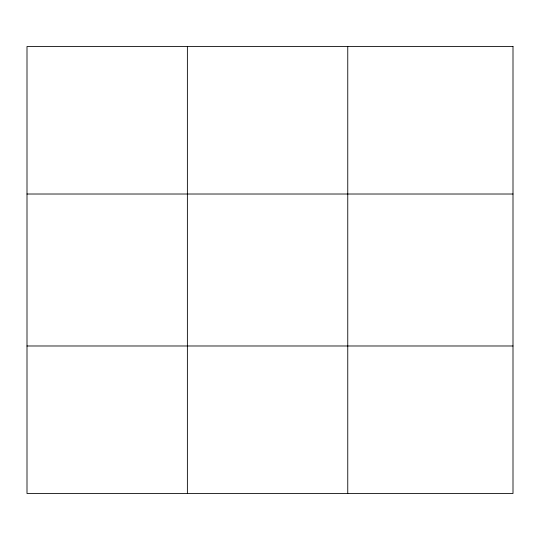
<?xml version="1.0" encoding="UTF-8"?>
<svg xmlns="http://www.w3.org/2000/svg" width="540" height="540" viewBox="0 0 540 540"><rect width="100%" height="100%" fill="white"/><g stroke="black" fill="none" stroke-linecap="round" stroke-linejoin="round"><path stroke-width="0.81" d="M187.38 493.493L187.38 46.508M347.76 493.493L347.76 46.508M27 194.015L513 194.015M27 345.985L513 345.985M513 46.508L513 493.493L27 493.493L27 46.508L513 46.508"/></g></svg>
